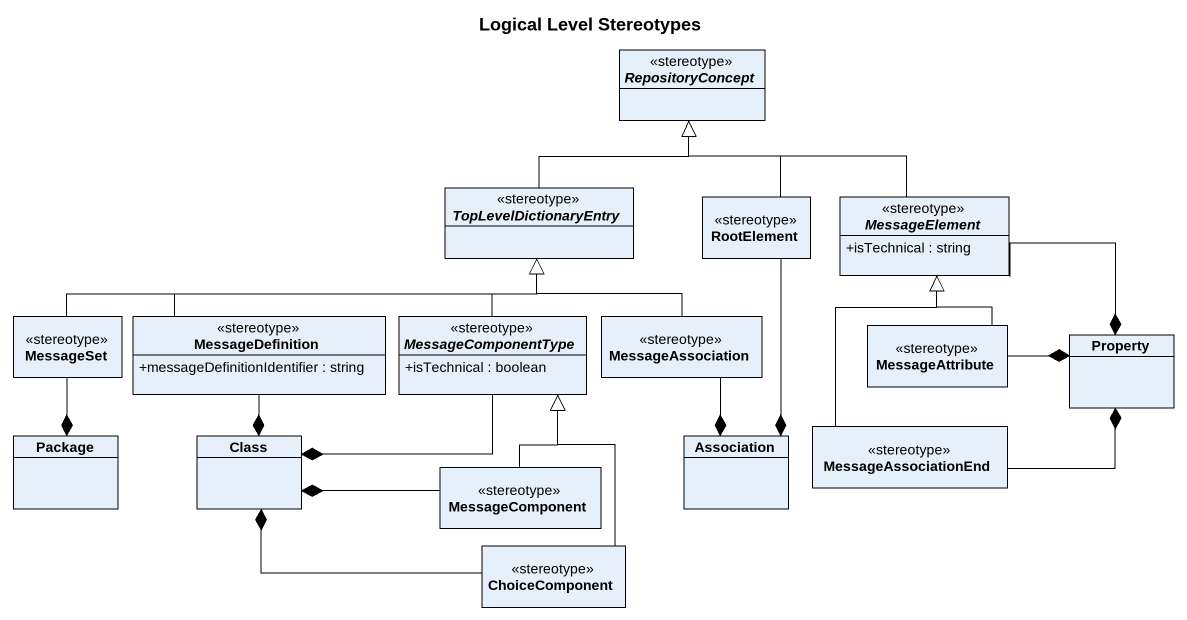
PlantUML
@startuml
title Logical Level Stereotypes
hide circle
hide empty members
skinparam classAttributeIconSize 0
abstract class RepositoryConcept <<stereotype>>
abstract class TopLevelDictionaryEntry <<stereotype>>
class RootElement <<stereotype>>
abstract class MessageElement <<stereotype>> {
  +isTechnical : string
}
class MessageSet <<stereotype>>
class MessageDefinition <<stereotype>> {
  +messageDefinitionIdentifier : string
}
abstract class MessageComponentType <<stereotype>> {
  +isTechnical : boolean
}
class MessageAssociation <<stereotype>>
class MessageAttribute <<stereotype>>
class Property
class "Package" as Package_
class "Class" as Class_
class MessageComponent <<stereotype>>
class Association
class MessageAssociationEnd <<stereotype>>
class ChoiceComponent <<stereotype>>
TopLevelDictionaryEntry -up-|> RepositoryConcept
RootElement -up-|> RepositoryConcept
RootElement --* Association
MessageElement -up-|> RepositoryConcept
MessageElement --* Property
MessageSet -right-|> TopLevelDictionaryEntry
MessageSet --* Package_
MessageDefinition -right-|> TopLevelDictionaryEntry
MessageDefinition --* Class_
MessageComponentType -up-|> TopLevelDictionaryEntry
MessageComponentType -left-* Class_
MessageAssociation -up-|> TopLevelDictionaryEntry
MessageAssociation --* Association
MessageAttribute -up-|> MessageElement
MessageAttribute -right-* Property
MessageComponent -up-|> MessageComponentType
MessageComponent -left-* Class_
MessageAssociationEnd -up-|> MessageElement
MessageAssociationEnd -right-* Property
ChoiceComponent -up-|> MessageComponentType
ChoiceComponent -left-* Class_
@enduml
